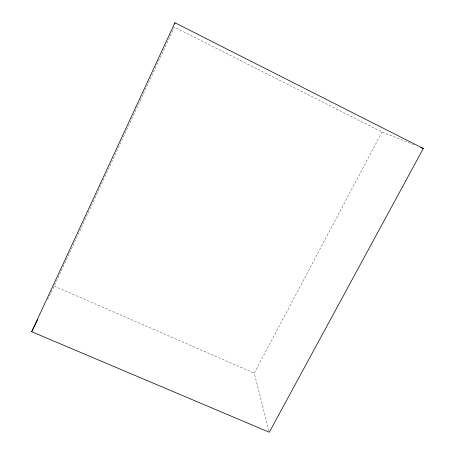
<?xml version="1.0" encoding="UTF-8"?>
<svg xmlns="http://www.w3.org/2000/svg" width="455" height="455" viewBox="0 0 455 455"><rect width="100%" height="100%" fill="white"/><g stroke="black" fill="none" stroke-linecap="round" stroke-linejoin="round"><path stroke-width="0.34" stroke-dasharray="2.27 1.71" d="M47.633 299.396L54.202 286.087L174.356 27.101L382.018 132.013L414.13 144.826M268.945 430.874L254.26 373.14L382.018 132.013M54.202 286.087L254.26 373.14"/><path stroke-width="0.68" d="M174.771 23.996L174.936 22.75L423.309 148.489L269.292 432.25L31.691 331.735L174.936 22.75M31.691 331.735L37.634 319.689M420.687 147.443L423.309 148.489"/></g></svg>
